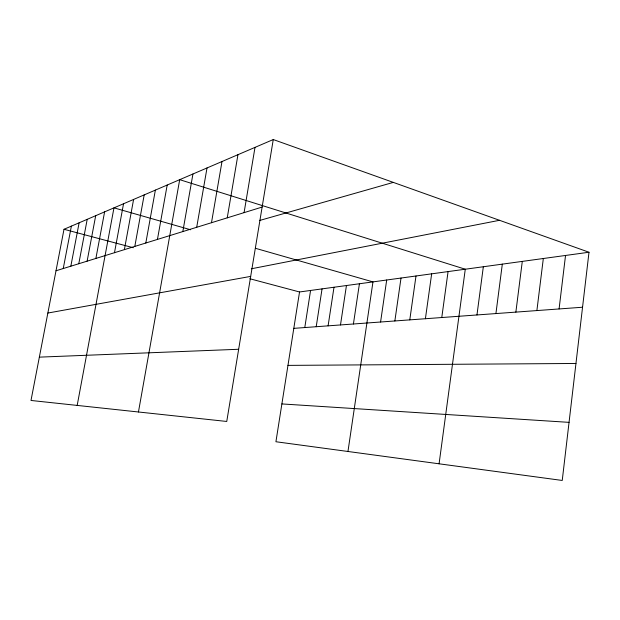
<?xml version="1.0" encoding="UTF-8"?>
<svg xmlns="http://www.w3.org/2000/svg" width="620" height="620" viewBox="0 0 620 620"><rect width="100%" height="100%" fill="white"/><g stroke="black" fill="none" stroke-linecap="round" stroke-linejoin="round"><path stroke-width="0.93" d="M589 252.239L562.239 480.454L275.923 441.742L299.538 291.974L589 252.239L273.265 139.547L64.007 229.284L31 400.458L226.749 421.461L273.265 139.547M559.085 308.946L565.533 255.463M536.889 310.574L543.329 258.509M515.863 312.116L522.288 261.4M495.923 313.573L502.316 264.135M476.966 314.96L483.337 266.74M439.084 463.807L465.279 269.219L179.692 179.676L138.454 411.99M441.773 317.533L448.074 271.583M425.405 318.734L431.66 273.839M409.781 319.874L415.997 275.985M394.855 320.966L401.016 278.039M380.579 322.012L386.694 280.007M347.96 451.484L372.969 281.891L255.549 248.326M353.416 324.004L359.422 283.751M340.488 324.95L346.448 285.533M328.096 325.856L334.002 287.238M316.208 326.724L322.051 288.881M304.784 327.562L310.574 290.454M244.078 212.644L255.006 147.374M227.238 217.853L237.956 154.682M211.482 222.72L221.999 161.533M196.703 227.284L207.018 167.95M182.823 231.578L192.944 173.988M157.441 239.421L167.191 185.031M145.808 243.017L155.372 190.1M134.804 246.419L144.189 194.897M114.483 252.704L123.535 203.755M124.372 249.643L133.595 199.438M77.182 405.41L113.972 207.855L190.596 229.756M95.875 258.455L104.609 211.87M78.787 263.733L87.211 219.333M87.118 261.16L95.697 215.69M63.248 268.538L71.385 226.114M70.835 266.189L79.12 222.805M56.002 270.777L262.121 207.065M259.385 220.542L393.312 182.396M251.317 268.786L499.526 220.302M47.856 313.046L250.689 276.388M293.803 328.36L582.552 307.233M39.355 357.135L238.661 349.269M287.967 365.382L575.957 363.475M281.883 403.93L569.052 422.36M64.007 229.284L133.285 247.721M249.813 278.737L299.538 291.974"/></g></svg>
